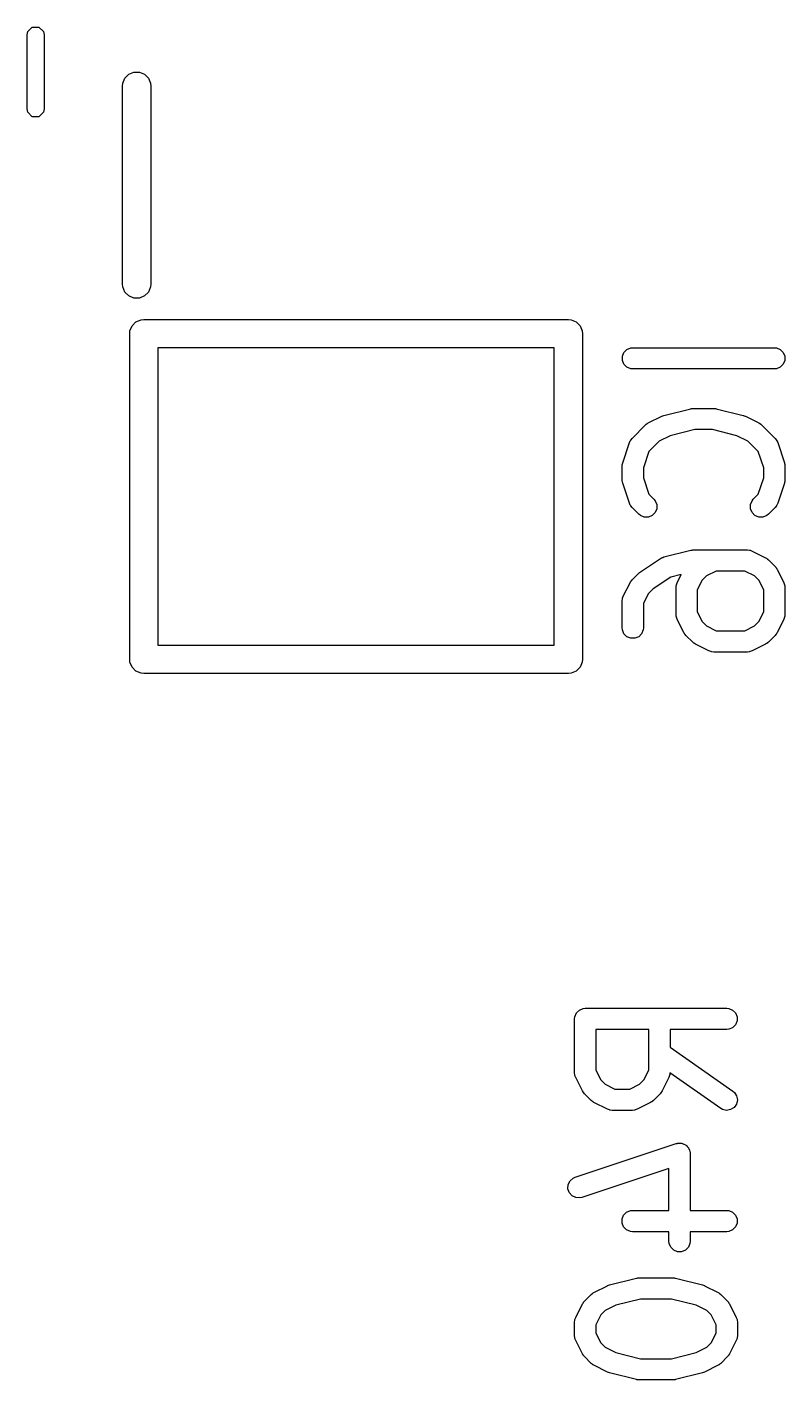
# Model space of a CAD drawing. Header units: inches. Extents: x 1.47 to 5.17, y -6.85 to -1.2.
# Drawn here: x 1.6998 to 1.9106, y -5.3245 to -4.9482 of the extents above; entities that cross this region are included whole.
import ezdxf

# ---------------------------------------------------------------- set-up
doc = ezdxf.new("R2010")
doc.units = ezdxf.units.IN
doc.header["$MEASUREMENT"] = 0
doc.layers.add('B.Silkscreen', color=31, linetype='CONTINUOUS', true_color=0xe8b2a7)

msp = doc.modelspace()

# ---------------------------------------------------------------- linework, layer by layer
at = {"layer": 'B.Silkscreen', "linetype": 'CONTINUOUS'}
for p, q in [((1.69998, -4.94944), (1.70126, -4.94816)), ((1.70126, -4.94816), (1.70307, -4.94816)), ((1.70307, -4.94816), (1.70435, -4.94944)), ((1.6998, -4.95034), (1.69998, -4.94944)), ((1.6998, -4.97092), (1.6998, -4.95034)), ((1.70435, -4.94944), (1.70453, -4.95034)), ((1.70453, -4.95034), (1.70453, -4.97092)), ((1.72645, -4.9638), (1.72704, -4.96238)), ((1.72704, -4.96238), (1.72813, -4.96129)), ((1.72813, -4.96129), (1.72955, -4.96071)), ((1.72955, -4.96071), (1.73108, -4.96071)), ((1.73108, -4.96071), (1.7325, -4.96129)), ((1.7325, -4.96129), (1.73359, -4.96238)), ((1.73359, -4.96238), (1.73418, -4.9638)), ((1.72638, -4.96457), (1.72645, -4.9638)), ((1.72638, -5.01969), (1.72638, -4.96457)), ((1.73418, -4.9638), (1.73425, -4.96457)), ((1.73425, -4.96457), (1.73425, -5.01969)), ((1.69998, -4.97182), (1.6998, -4.97092)), ((1.70453, -4.97092), (1.70435, -4.97182)), ((1.70126, -4.9731), (1.69998, -4.97182)), ((1.70307, -4.9731), (1.70126, -4.9731)), ((1.70435, -4.97182), (1.70307, -4.9731)), ((1.72645, -5.02045), (1.72638, -5.01969)), ((1.73425, -5.01969), (1.73418, -5.02045)), ((1.72704, -5.02187), (1.72645, -5.02045)), ((1.72813, -5.02296), (1.72704, -5.02187)), ((1.72955, -5.02355), (1.72813, -5.02296)), ((1.73108, -5.02355), (1.72955, -5.02355)), ((1.7325, -5.02296), (1.73108, -5.02355)), ((1.73359, -5.02187), (1.7325, -5.02296)), ((1.73418, -5.02045), (1.73359, -5.02187)), ((1.72842, -5.0327), (1.72901, -5.03128)), ((1.72901, -5.03128), (1.7301, -5.03019)), ((1.7301, -5.03019), (1.73152, -5.0296)), ((1.73152, -5.0296), (1.73228, -5.02953)), ((1.73228, -5.02953), (1.85039, -5.02953)), ((1.85039, -5.02953), (1.85116, -5.0296)), ((1.85116, -5.0296), (1.85258, -5.03019)), ((1.85258, -5.03019), (1.85367, -5.03128)), ((1.85367, -5.03128), (1.85426, -5.0327)), ((1.72835, -5.03346), (1.72842, -5.0327)), ((1.72835, -5.12402), (1.72835, -5.03346)), ((1.85426, -5.0327), (1.85433, -5.03346)), ((1.85433, -5.03346), (1.85433, -5.12402)), ((1.73622, -5.0374), (1.73622, -5.12008)), ((1.84646, -5.0374), (1.73622, -5.0374)), ((1.84646, -5.12008), (1.84646, -5.0374)), ((1.8654, -5.03973), (1.86584, -5.03867)), ((1.86584, -5.03867), (1.86666, -5.03785)), ((1.86666, -5.03785), (1.86772, -5.03741)), ((1.86772, -5.03741), (1.8683, -5.03735)), ((1.8683, -5.03735), (1.90767, -5.03735)), ((1.90767, -5.03735), (1.90825, -5.03741)), ((1.90825, -5.03741), (1.90931, -5.03785)), ((1.90931, -5.03785), (1.91013, -5.03867)), ((1.91013, -5.03867), (1.91057, -5.03973)), ((1.8654, -5.04088), (1.8654, -5.03973)), ((1.86584, -5.04195), (1.8654, -5.04088)), ((1.86666, -5.04276), (1.86584, -5.04195)), ((1.91013, -5.04195), (1.90931, -5.04276)), ((1.91057, -5.04088), (1.91013, -5.04195)), ((1.91057, -5.03973), (1.91057, -5.04088)), ((1.86772, -5.0432), (1.86666, -5.04276)), ((1.8683, -5.04326), (1.86772, -5.0432)), ((1.90767, -5.04326), (1.8683, -5.04326)), ((1.90825, -5.0432), (1.90767, -5.04326)), ((1.90931, -5.04276), (1.90825, -5.0432)), ((1.8726, -5.05829), (1.87635, -5.05641)), ((1.87635, -5.05641), (1.8764, -5.0564)), ((1.8764, -5.0564), (1.87641, -5.05639)), ((1.87641, -5.05639), (1.87665, -5.0563)), ((1.87665, -5.0563), (1.87689, -5.05621)), ((1.87689, -5.05621), (1.87692, -5.05621)), ((1.87692, -5.05621), (1.87696, -5.05619)), ((1.87696, -5.05619), (1.88446, -5.05432)), ((1.88446, -5.05432), (1.88456, -5.0543)), ((1.88456, -5.0543), (1.8846, -5.05428)), ((1.8846, -5.05428), (1.88481, -5.05426)), ((1.88481, -5.05426), (1.88503, -5.05423)), ((1.88503, -5.05423), (1.88507, -5.05424)), ((1.88507, -5.05424), (1.88517, -5.05423)), ((1.88517, -5.05423), (1.8908, -5.05423)), ((1.8908, -5.05423), (1.8909, -5.05424)), ((1.8909, -5.05424), (1.89094, -5.05423)), ((1.89094, -5.05423), (1.89116, -5.05426)), ((1.89116, -5.05426), (1.89137, -5.05428)), ((1.89137, -5.05428), (1.89141, -5.0543)), ((1.89141, -5.0543), (1.89151, -5.05432)), ((1.89151, -5.05432), (1.89901, -5.05619)), ((1.89901, -5.05619), (1.89905, -5.05621)), ((1.89905, -5.05621), (1.89908, -5.05621)), ((1.89908, -5.05621), (1.89932, -5.0563)), ((1.89932, -5.0563), (1.89956, -5.05639)), ((1.89956, -5.05639), (1.89957, -5.0564)), ((1.89957, -5.0564), (1.89962, -5.05641)), ((1.89962, -5.05641), (1.90337, -5.05829)), ((1.86809, -5.06259), (1.87184, -5.05884)), ((1.87184, -5.05884), (1.87206, -5.05866)), ((1.87206, -5.05866), (1.87211, -5.0586)), ((1.87211, -5.0586), (1.8722, -5.05854)), ((1.8722, -5.05854), (1.87228, -5.05847)), ((1.87228, -5.05847), (1.87236, -5.05844)), ((1.87236, -5.05844), (1.8726, -5.05829)), ((1.88554, -5.06013), (1.8787, -5.06184)), ((1.89043, -5.06013), (1.88554, -5.06013)), ((1.89727, -5.06184), (1.89043, -5.06013)), ((1.90337, -5.05829), (1.90361, -5.05844)), ((1.90361, -5.05844), (1.90369, -5.05847)), ((1.90369, -5.05847), (1.90377, -5.05854)), ((1.90377, -5.05854), (1.90386, -5.0586)), ((1.90386, -5.0586), (1.90391, -5.05866)), ((1.90391, -5.05866), (1.90413, -5.05884)), ((1.90413, -5.05884), (1.90788, -5.06259)), ((1.8655, -5.06937), (1.86737, -5.06375)), ((1.86737, -5.06375), (1.86761, -5.06322)), ((1.86761, -5.06322), (1.86768, -5.06314)), ((1.86768, -5.06314), (1.86772, -5.06304)), ((1.86772, -5.06304), (1.86809, -5.06259)), ((1.87567, -5.06336), (1.87276, -5.06627)), ((1.8787, -5.06184), (1.87567, -5.06336)), ((1.9003, -5.06336), (1.89727, -5.06184)), ((1.90321, -5.06627), (1.9003, -5.06336)), ((1.90788, -5.06259), (1.90825, -5.06304)), ((1.90825, -5.06304), (1.90829, -5.06314)), ((1.90829, -5.06314), (1.90836, -5.06322)), ((1.90836, -5.06322), (1.9086, -5.06375)), ((1.9086, -5.06375), (1.91047, -5.06937)), ((1.87276, -5.06627), (1.87125, -5.07078)), ((1.90472, -5.07078), (1.90321, -5.06627)), ((1.86535, -5.0703), (1.86538, -5.07001)), ((1.86535, -5.07405), (1.86535, -5.0703)), ((1.86537, -5.06993), (1.86539, -5.06983)), ((1.86538, -5.07001), (1.86537, -5.06993)), ((1.86539, -5.06983), (1.8654, -5.06973)), ((1.8654, -5.06973), (1.86543, -5.06966)), ((1.86543, -5.06966), (1.8655, -5.06937)), ((1.87125, -5.07078), (1.87125, -5.07357)), ((1.90472, -5.07357), (1.90472, -5.07078)), ((1.91047, -5.06937), (1.91054, -5.06966)), ((1.91054, -5.06966), (1.91057, -5.06973)), ((1.91057, -5.06973), (1.91058, -5.06983)), ((1.91058, -5.06983), (1.9106, -5.06993)), ((1.9106, -5.06993), (1.91059, -5.07001)), ((1.91059, -5.07001), (1.91062, -5.0703)), ((1.91062, -5.0703), (1.91062, -5.07405)), ((1.86538, -5.07434), (1.86535, -5.07405)), ((1.86537, -5.07442), (1.86538, -5.07434)), ((1.86539, -5.07452), (1.86537, -5.07442)), ((1.8654, -5.07463), (1.86539, -5.07452)), ((1.86543, -5.0747), (1.8654, -5.07463)), ((1.8655, -5.07499), (1.86543, -5.0747)), ((1.86737, -5.08061), (1.8655, -5.07499)), ((1.87125, -5.07357), (1.87276, -5.07808)), ((1.90321, -5.07808), (1.90472, -5.07357)), ((1.91047, -5.07499), (1.9086, -5.08061)), ((1.91054, -5.0747), (1.91047, -5.07499)), ((1.91057, -5.07463), (1.91054, -5.0747)), ((1.91058, -5.07452), (1.91057, -5.07463)), ((1.9106, -5.07442), (1.91058, -5.07452)), ((1.91062, -5.07405), (1.91059, -5.07434)), ((1.91059, -5.07434), (1.9106, -5.07442)), ((1.87276, -5.07808), (1.87414, -5.07946)), ((1.87414, -5.07946), (1.8745, -5.07991)), ((1.8745, -5.07991), (1.87495, -5.08098)), ((1.90102, -5.08098), (1.90147, -5.07991)), ((1.90147, -5.07991), (1.90183, -5.07946)), ((1.90183, -5.07946), (1.90321, -5.07808)), ((1.86761, -5.08114), (1.86737, -5.08061)), ((1.86768, -5.08122), (1.86761, -5.08114)), ((1.86772, -5.08132), (1.86768, -5.08122)), ((1.86809, -5.08177), (1.86772, -5.08132)), ((1.86996, -5.08364), (1.86809, -5.08177)), ((1.87041, -5.08401), (1.86996, -5.08364)), ((1.87147, -5.08445), (1.87041, -5.08401)), ((1.87369, -5.08401), (1.87263, -5.08445)), ((1.8745, -5.08319), (1.87369, -5.08401)), ((1.87495, -5.08213), (1.8745, -5.08319)), ((1.87495, -5.08098), (1.87495, -5.08213)), ((1.90102, -5.08213), (1.90102, -5.08098)), ((1.90147, -5.08319), (1.90102, -5.08213)), ((1.90228, -5.08401), (1.90147, -5.08319)), ((1.90334, -5.08445), (1.90228, -5.08401)), ((1.90556, -5.08401), (1.9045, -5.08445)), ((1.90601, -5.08364), (1.90556, -5.08401)), ((1.90788, -5.08177), (1.90601, -5.08364)), ((1.90825, -5.08132), (1.90788, -5.08177)), ((1.90829, -5.08122), (1.90825, -5.08132)), ((1.90836, -5.08114), (1.90829, -5.08122)), ((1.9086, -5.08061), (1.90836, -5.08114)), ((1.87263, -5.08445), (1.87147, -5.08445)), ((1.9045, -5.08445), (1.90334, -5.08445)), ((1.87696, -5.09556), (1.88446, -5.09369)), ((1.88446, -5.09369), (1.88456, -5.09367)), ((1.88456, -5.09367), (1.8846, -5.09365)), ((1.8846, -5.09365), (1.88481, -5.09363)), ((1.88481, -5.09363), (1.88503, -5.0936)), ((1.88503, -5.0936), (1.88507, -5.09361)), ((1.88507, -5.09361), (1.88517, -5.0936)), ((1.88517, -5.0936), (1.90017, -5.0936)), ((1.90017, -5.0936), (1.90075, -5.09365)), ((1.90075, -5.09365), (1.90084, -5.0937)), ((1.90084, -5.0937), (1.90095, -5.0937)), ((1.90095, -5.0937), (1.90149, -5.09391)), ((1.90149, -5.09391), (1.90524, -5.09578)), ((1.87041, -5.09972), (1.87604, -5.09597)), ((1.87604, -5.09597), (1.87635, -5.0958)), ((1.87635, -5.0958), (1.87641, -5.09576)), ((1.87641, -5.09576), (1.87648, -5.09573)), ((1.87648, -5.09573), (1.87655, -5.0957)), ((1.87655, -5.0957), (1.87662, -5.09568)), ((1.87662, -5.09568), (1.87696, -5.09556)), ((1.90524, -5.09578), (1.90549, -5.09594)), ((1.90549, -5.09594), (1.90556, -5.09597)), ((1.90556, -5.09597), (1.90564, -5.09604)), ((1.90564, -5.09604), (1.90573, -5.09609)), ((1.90573, -5.09609), (1.90578, -5.09615)), ((1.90578, -5.09615), (1.90601, -5.09634)), ((1.90601, -5.09634), (1.90788, -5.09821)), ((1.90788, -5.09821), (1.90807, -5.09844)), ((1.90807, -5.09844), (1.90813, -5.09849)), ((1.90813, -5.09849), (1.90818, -5.09858)), ((1.90818, -5.09858), (1.90825, -5.09866)), ((1.90825, -5.09866), (1.90828, -5.09873)), ((1.90828, -5.09873), (1.90844, -5.09898)), ((1.90844, -5.09898), (1.91031, -5.10273)), ((1.86566, -5.10648), (1.86753, -5.10273)), ((1.86753, -5.10273), (1.86769, -5.10248)), ((1.86769, -5.10248), (1.86772, -5.10241)), ((1.86772, -5.10241), (1.86779, -5.10233)), ((1.86779, -5.10233), (1.86784, -5.10224)), ((1.86784, -5.10224), (1.8679, -5.10219)), ((1.8679, -5.10219), (1.86809, -5.10196)), ((1.86809, -5.10196), (1.86996, -5.10009)), ((1.86996, -5.10008), (1.87019, -5.0999)), ((1.86996, -5.10009), (1.86996, -5.10008)), ((1.86996, -5.10009), (1.86996, -5.10009)), ((1.87019, -5.0999), (1.87041, -5.09972)), ((1.87041, -5.09972), (1.87041, -5.09972)), ((1.87041, -5.09972), (1.87041, -5.09972)), ((1.87889, -5.10117), (1.87393, -5.10447)), ((1.8818, -5.10044), (1.87889, -5.10117)), ((1.88045, -5.10327), (1.88066, -5.10273)), ((1.88066, -5.10273), (1.8818, -5.10044)), ((1.8876, -5.10205), (1.88625, -5.10475)), ((1.8888, -5.10085), (1.8876, -5.10205)), ((1.89149, -5.0995), (1.8888, -5.10085)), ((1.89947, -5.0995), (1.89149, -5.0995)), ((1.90217, -5.10085), (1.89947, -5.0995)), ((1.90337, -5.10205), (1.90217, -5.10085)), ((1.90472, -5.10475), (1.90337, -5.10205)), ((1.91031, -5.10273), (1.91052, -5.10327)), ((1.86545, -5.10702), (1.86566, -5.10648)), ((1.8726, -5.1058), (1.87125, -5.1085)), ((1.87393, -5.10447), (1.8726, -5.1058)), ((1.88035, -5.10405), (1.8804, -5.10347)), ((1.88035, -5.11155), (1.88035, -5.10405)), ((1.8804, -5.10347), (1.88044, -5.10338)), ((1.88044, -5.10338), (1.88045, -5.10327)), ((1.88625, -5.10475), (1.88625, -5.11085)), ((1.90472, -5.11085), (1.90472, -5.10475)), ((1.91052, -5.10327), (1.91053, -5.10338)), ((1.91053, -5.10338), (1.91057, -5.10347)), ((1.91057, -5.10347), (1.91062, -5.10405)), ((1.91062, -5.10405), (1.91062, -5.11155)), ((1.86535, -5.1078), (1.8654, -5.10722)), ((1.86535, -5.1153), (1.86535, -5.1078)), ((1.8654, -5.10722), (1.86544, -5.10712)), ((1.86544, -5.10712), (1.86545, -5.10702)), ((1.87125, -5.1085), (1.87125, -5.1153)), ((1.8804, -5.11212), (1.88035, -5.11155)), ((1.88044, -5.11222), (1.8804, -5.11212)), ((1.88045, -5.11233), (1.88044, -5.11222)), ((1.88066, -5.11287), (1.88045, -5.11233)), ((1.88253, -5.11662), (1.88066, -5.11287)), ((1.88625, -5.11085), (1.8876, -5.11355)), ((1.8876, -5.11355), (1.8888, -5.11475)), ((1.90217, -5.11475), (1.90337, -5.11355)), ((1.90337, -5.11355), (1.90472, -5.11085)), ((1.91031, -5.11287), (1.90844, -5.11662)), ((1.91052, -5.11233), (1.91031, -5.11287)), ((1.91053, -5.11222), (1.91052, -5.11233)), ((1.91057, -5.11212), (1.91053, -5.11222)), ((1.91062, -5.11155), (1.91057, -5.11212)), ((1.8654, -5.11587), (1.86535, -5.1153)), ((1.86584, -5.11694), (1.8654, -5.11587)), ((1.86666, -5.11775), (1.86584, -5.11694)), ((1.86772, -5.11819), (1.86666, -5.11775)), ((1.86994, -5.11775), (1.86888, -5.11819)), ((1.87076, -5.11694), (1.86994, -5.11775)), ((1.8712, -5.11587), (1.87076, -5.11694)), ((1.87125, -5.1153), (1.8712, -5.11587)), ((1.88269, -5.11687), (1.88253, -5.11662)), ((1.88272, -5.11694), (1.88269, -5.11687)), ((1.88278, -5.11702), (1.88272, -5.11694)), ((1.88284, -5.11711), (1.88278, -5.11702)), ((1.8829, -5.11716), (1.88284, -5.11711)), ((1.88308, -5.11739), (1.8829, -5.11716)), ((1.88496, -5.11926), (1.88308, -5.11739)), ((1.8888, -5.11475), (1.89149, -5.11609)), ((1.89149, -5.11609), (1.89947, -5.11609)), ((1.89947, -5.11609), (1.90217, -5.11475)), ((1.90788, -5.11739), (1.90601, -5.11926)), ((1.90807, -5.11716), (1.90788, -5.11739)), ((1.90813, -5.11711), (1.90807, -5.11716)), ((1.90818, -5.11702), (1.90813, -5.11711)), ((1.90825, -5.11694), (1.90818, -5.11702)), ((1.90828, -5.11687), (1.90825, -5.11694)), ((1.90844, -5.11662), (1.90828, -5.11687)), ((1.73622, -5.12008), (1.84646, -5.12008)), ((1.86888, -5.11819), (1.86772, -5.11819)), ((1.88519, -5.11945), (1.88496, -5.11926)), ((1.88524, -5.11951), (1.88519, -5.11945)), ((1.88533, -5.11956), (1.88524, -5.11951)), ((1.88541, -5.11963), (1.88533, -5.11956)), ((1.88548, -5.11966), (1.88541, -5.11963)), ((1.88573, -5.11981), (1.88548, -5.11966)), ((1.88948, -5.12169), (1.88573, -5.11981)), ((1.89002, -5.1219), (1.88948, -5.12169)), ((1.90149, -5.12169), (1.90095, -5.1219)), ((1.90524, -5.11981), (1.90149, -5.12169)), ((1.90549, -5.11966), (1.90524, -5.11981)), ((1.90556, -5.11963), (1.90549, -5.11966)), ((1.90564, -5.11956), (1.90556, -5.11963)), ((1.90573, -5.11951), (1.90564, -5.11956)), ((1.90578, -5.11945), (1.90573, -5.11951)), ((1.90601, -5.11926), (1.90578, -5.11945)), ((1.72842, -5.12478), (1.72835, -5.12402)), ((1.72901, -5.1262), (1.72842, -5.12478)), ((1.85426, -5.12478), (1.85367, -5.1262)), ((1.85433, -5.12402), (1.85426, -5.12478)), ((1.89012, -5.1219), (1.89002, -5.1219)), ((1.89022, -5.12194), (1.89012, -5.1219)), ((1.8908, -5.122), (1.89022, -5.12194)), ((1.90017, -5.122), (1.8908, -5.122)), ((1.90075, -5.12194), (1.90017, -5.122)), ((1.90084, -5.1219), (1.90075, -5.12194)), ((1.90095, -5.1219), (1.90084, -5.1219)), ((1.7301, -5.12729), (1.72901, -5.1262)), ((1.73152, -5.12788), (1.7301, -5.12729)), ((1.73228, -5.12795), (1.73152, -5.12788)), ((1.85039, -5.12795), (1.73228, -5.12795)), ((1.85116, -5.12788), (1.85039, -5.12795)), ((1.85258, -5.12729), (1.85116, -5.12788)), ((1.85367, -5.1262), (1.85258, -5.12729)), ((1.85218, -5.22347), (1.85262, -5.2224)), ((1.85262, -5.2224), (1.85343, -5.22159)), ((1.85343, -5.22159), (1.8545, -5.22115)), ((1.8545, -5.22115), (1.85507, -5.22109)), ((1.85507, -5.22109), (1.89444, -5.22109)), ((1.89444, -5.22109), (1.89502, -5.22115)), ((1.89502, -5.22115), (1.89608, -5.22159)), ((1.89608, -5.22159), (1.8969, -5.2224)), ((1.8969, -5.2224), (1.89734, -5.22347)), ((1.85212, -5.22404), (1.85218, -5.22347)), ((1.85212, -5.23904), (1.85212, -5.22404)), ((1.87274, -5.227), (1.85802, -5.227)), ((1.85802, -5.227), (1.85802, -5.23834)), ((1.87274, -5.23834), (1.87274, -5.227)), ((1.89444, -5.227), (1.87865, -5.227)), ((1.87865, -5.227), (1.87865, -5.23188)), ((1.89502, -5.22694), (1.89444, -5.227)), ((1.89608, -5.2265), (1.89502, -5.22694)), ((1.8969, -5.22568), (1.89608, -5.2265)), ((1.89734, -5.22462), (1.8969, -5.22568)), ((1.89734, -5.22347), (1.89734, -5.22462)), ((1.87865, -5.23188), (1.89613, -5.24412)), ((1.85802, -5.23834), (1.85937, -5.24104)), ((1.87139, -5.24104), (1.87274, -5.23834)), ((1.85218, -5.23962), (1.85212, -5.23904)), ((1.85222, -5.23972), (1.85218, -5.23962)), ((1.85222, -5.23982), (1.85222, -5.23972)), ((1.85243, -5.24036), (1.85222, -5.23982)), ((1.85431, -5.24411), (1.85243, -5.24036)), ((1.85937, -5.24104), (1.86057, -5.24224)), ((1.8702, -5.24224), (1.87139, -5.24104)), ((1.87834, -5.24036), (1.87646, -5.24411)), ((1.87854, -5.23982), (1.87834, -5.24036)), ((1.87855, -5.23972), (1.87854, -5.23982)), ((1.87859, -5.23962), (1.87855, -5.23972)), ((1.87864, -5.23909), (1.87859, -5.23962)), ((1.89275, -5.24896), (1.87864, -5.23909)), ((1.85446, -5.24436), (1.85431, -5.24411)), ((1.85449, -5.24443), (1.85446, -5.24436)), ((1.85456, -5.24451), (1.85449, -5.24443)), ((1.85461, -5.2446), (1.85456, -5.24451)), ((1.85467, -5.24465), (1.85461, -5.2446)), ((1.85486, -5.24488), (1.85467, -5.24465)), ((1.85673, -5.24675), (1.85486, -5.24488)), ((1.86057, -5.24224), (1.86327, -5.24359)), ((1.86327, -5.24359), (1.8675, -5.24359)), ((1.8675, -5.24359), (1.8702, -5.24224)), ((1.87591, -5.24488), (1.87403, -5.24675)), ((1.87609, -5.24465), (1.87591, -5.24488)), ((1.87615, -5.2446), (1.87609, -5.24465)), ((1.87621, -5.24451), (1.87615, -5.2446)), ((1.87627, -5.24443), (1.87621, -5.24451)), ((1.8763, -5.24436), (1.87627, -5.24443)), ((1.87646, -5.24411), (1.8763, -5.24436)), ((1.89613, -5.24412), (1.89657, -5.2445)), ((1.89657, -5.2445), (1.89719, -5.24547)), ((1.89719, -5.24547), (1.89739, -5.2466)), ((1.85696, -5.24694), (1.85673, -5.24675)), ((1.85701, -5.247), (1.85696, -5.24694)), ((1.8571, -5.24705), (1.85701, -5.247)), ((1.85718, -5.24712), (1.8571, -5.24705)), ((1.85725, -5.24715), (1.85718, -5.24712)), ((1.8575, -5.24731), (1.85725, -5.24715)), ((1.86125, -5.24918), (1.8575, -5.24731)), ((1.86179, -5.24939), (1.86125, -5.24918)), ((1.8619, -5.2494), (1.86179, -5.24939)), ((1.86199, -5.24944), (1.8619, -5.2494)), ((1.86257, -5.24949), (1.86199, -5.24944)), ((1.86819, -5.24949), (1.86257, -5.24949)), ((1.86877, -5.24944), (1.86819, -5.24949)), ((1.86887, -5.2494), (1.86877, -5.24944)), ((1.86897, -5.24939), (1.86887, -5.2494)), ((1.86952, -5.24918), (1.86897, -5.24939)), ((1.87326, -5.24731), (1.86952, -5.24918)), ((1.87351, -5.24715), (1.87326, -5.24731)), ((1.87358, -5.24712), (1.87351, -5.24715)), ((1.87367, -5.24705), (1.87358, -5.24712)), ((1.87375, -5.247), (1.87367, -5.24705)), ((1.87381, -5.24694), (1.87375, -5.247)), ((1.87403, -5.24675), (1.87381, -5.24694)), ((1.89325, -5.24924), (1.89275, -5.24896)), ((1.89438, -5.24949), (1.89325, -5.24924)), ((1.89551, -5.24929), (1.89438, -5.24949)), ((1.89648, -5.24867), (1.89551, -5.24929)), ((1.89714, -5.24773), (1.89648, -5.24867)), ((1.89739, -5.2466), (1.89714, -5.24773)), ((1.85226, -5.26811), (1.88038, -5.25874)), ((1.88038, -5.25874), (1.88067, -5.25867)), ((1.88067, -5.25867), (1.88074, -5.25864)), ((1.88074, -5.25864), (1.8808, -5.25864)), ((1.8808, -5.25864), (1.88095, -5.25861)), ((1.88095, -5.25861), (1.88142, -5.25864)), ((1.88142, -5.25864), (1.88189, -5.25864)), ((1.88189, -5.25864), (1.88199, -5.25868)), ((1.88199, -5.25868), (1.8821, -5.25869)), ((1.8821, -5.25869), (1.88252, -5.2589)), ((1.88252, -5.2589), (1.88296, -5.25908)), ((1.88296, -5.25908), (1.88303, -5.25916)), ((1.88303, -5.25916), (1.88313, -5.25921)), ((1.88313, -5.25921), (1.88344, -5.25956)), ((1.88344, -5.25956), (1.88377, -5.2599)), ((1.88377, -5.2599), (1.88381, -5.26)), ((1.88381, -5.26), (1.88388, -5.26008)), ((1.88388, -5.26008), (1.88403, -5.26053)), ((1.88403, -5.26053), (1.88421, -5.26096)), ((1.88421, -5.26096), (1.88423, -5.26111)), ((1.88423, -5.26111), (1.88425, -5.26117)), ((1.88425, -5.26117), (1.88424, -5.26125)), ((1.88424, -5.26125), (1.88427, -5.26154)), ((1.88427, -5.26154), (1.88427, -5.27733)), ((1.85086, -5.2691), (1.85173, -5.26835)), ((1.85173, -5.26835), (1.85226, -5.26811)), ((1.87837, -5.26564), (1.85413, -5.27371)), ((1.87837, -5.27733), (1.87837, -5.26564)), ((1.85027, -5.27128), (1.85035, -5.27013)), ((1.85063, -5.27238), (1.85027, -5.27128)), ((1.85035, -5.27013), (1.85086, -5.2691)), ((1.85139, -5.27325), (1.85063, -5.27238)), ((1.85242, -5.27376), (1.85139, -5.27325)), ((1.85357, -5.27384), (1.85242, -5.27376)), ((1.85413, -5.27371), (1.85357, -5.27384)), ((1.8653, -5.27971), (1.86574, -5.27865)), ((1.8653, -5.28086), (1.8653, -5.27971)), ((1.86574, -5.27865), (1.86655, -5.27783)), ((1.86655, -5.27783), (1.86762, -5.27739)), ((1.86762, -5.27739), (1.86819, -5.27733)), ((1.86819, -5.27733), (1.87837, -5.27733)), ((1.88427, -5.27733), (1.89444, -5.27733)), ((1.89444, -5.27733), (1.89502, -5.27739)), ((1.89502, -5.27739), (1.89608, -5.27783)), ((1.89608, -5.27783), (1.8969, -5.27865)), ((1.8969, -5.27865), (1.89734, -5.27971)), ((1.89734, -5.27971), (1.89734, -5.28086)), ((1.86574, -5.28193), (1.8653, -5.28086)), ((1.86655, -5.28274), (1.86574, -5.28193)), ((1.86762, -5.28318), (1.86655, -5.28274)), ((1.86819, -5.28324), (1.86762, -5.28318)), ((1.87837, -5.28324), (1.86819, -5.28324)), ((1.87837, -5.28591), (1.87837, -5.28324)), ((1.89444, -5.28324), (1.88427, -5.28324)), ((1.88427, -5.28324), (1.88427, -5.28591)), ((1.89502, -5.28318), (1.89444, -5.28324)), ((1.89608, -5.28274), (1.89502, -5.28318)), ((1.8969, -5.28193), (1.89608, -5.28274)), ((1.89734, -5.28086), (1.8969, -5.28193)), ((1.87842, -5.28649), (1.87837, -5.28591)), ((1.87886, -5.28755), (1.87842, -5.28649)), ((1.88421, -5.28649), (1.88377, -5.28755)), ((1.88427, -5.28591), (1.88421, -5.28649)), ((1.87968, -5.28837), (1.87886, -5.28755)), ((1.88074, -5.28881), (1.87968, -5.28837)), ((1.88189, -5.28881), (1.88074, -5.28881)), ((1.88296, -5.28837), (1.88189, -5.28881)), ((1.88377, -5.28755), (1.88296, -5.28837)), ((1.8575, -5.30014), (1.86125, -5.29827)), ((1.86125, -5.29827), (1.86129, -5.29825)), ((1.86129, -5.29825), (1.86131, -5.29824)), ((1.86131, -5.29824), (1.86155, -5.29815)), ((1.86155, -5.29815), (1.86179, -5.29806)), ((1.86179, -5.29806), (1.86181, -5.29806)), ((1.86181, -5.29806), (1.86185, -5.29804)), ((1.86185, -5.29804), (1.86935, -5.29617)), ((1.86935, -5.29617), (1.86945, -5.29616)), ((1.86945, -5.29616), (1.86949, -5.29614)), ((1.86949, -5.29614), (1.86971, -5.29612)), ((1.86971, -5.29612), (1.86993, -5.29609)), ((1.86993, -5.29609), (1.86997, -5.29609)), ((1.86997, -5.29609), (1.87007, -5.29608)), ((1.87007, -5.29608), (1.87944, -5.29608)), ((1.87944, -5.29608), (1.87954, -5.29609)), ((1.87954, -5.29609), (1.87959, -5.29609)), ((1.87959, -5.29609), (1.8798, -5.29612)), ((1.8798, -5.29612), (1.88002, -5.29614)), ((1.88002, -5.29614), (1.88006, -5.29616)), ((1.88006, -5.29616), (1.88016, -5.29617)), ((1.88016, -5.29617), (1.88766, -5.29804)), ((1.88766, -5.29804), (1.8877, -5.29806)), ((1.8877, -5.29806), (1.88772, -5.29806)), ((1.88772, -5.29806), (1.88796, -5.29815)), ((1.88796, -5.29815), (1.8882, -5.29824)), ((1.8882, -5.29824), (1.88822, -5.29825)), ((1.88822, -5.29825), (1.88826, -5.29827)), ((1.88826, -5.29827), (1.89201, -5.30014)), ((1.85486, -5.30257), (1.85673, -5.3007)), ((1.85673, -5.3007), (1.85696, -5.30051)), ((1.85696, -5.30051), (1.85701, -5.30045)), ((1.85701, -5.30045), (1.8571, -5.3004)), ((1.8571, -5.3004), (1.85718, -5.30033)), ((1.85718, -5.30033), (1.85725, -5.3003)), ((1.85725, -5.3003), (1.8575, -5.30014)), ((1.87043, -5.30199), (1.8636, -5.3037)), ((1.87908, -5.30199), (1.87043, -5.30199)), ((1.88591, -5.3037), (1.87908, -5.30199)), ((1.89201, -5.30014), (1.89226, -5.3003)), ((1.89226, -5.3003), (1.89233, -5.30033)), ((1.89233, -5.30033), (1.89241, -5.3004)), ((1.89241, -5.3004), (1.8925, -5.30045)), ((1.8925, -5.30045), (1.89255, -5.30051)), ((1.89255, -5.30051), (1.89278, -5.3007)), ((1.89278, -5.3007), (1.89465, -5.30257)), ((1.85243, -5.30709), (1.85431, -5.30334)), ((1.85431, -5.30334), (1.85446, -5.30309)), ((1.85446, -5.30309), (1.85449, -5.30302)), ((1.85449, -5.30302), (1.85456, -5.30294)), ((1.85456, -5.30294), (1.85461, -5.30285)), ((1.85461, -5.30285), (1.85467, -5.3028)), ((1.85467, -5.3028), (1.85486, -5.30257)), ((1.86057, -5.30521), (1.85937, -5.30641)), ((1.8636, -5.3037), (1.86057, -5.30521)), ((1.88894, -5.30521), (1.88591, -5.3037)), ((1.89014, -5.30641), (1.88894, -5.30521)), ((1.89465, -5.30257), (1.89484, -5.3028)), ((1.89484, -5.3028), (1.8949, -5.30285)), ((1.8949, -5.30285), (1.89496, -5.30294)), ((1.89496, -5.30294), (1.89502, -5.30302)), ((1.89502, -5.30302), (1.89505, -5.30309)), ((1.89505, -5.30309), (1.89521, -5.30334)), ((1.89521, -5.30334), (1.89708, -5.30709)), ((1.85212, -5.30841), (1.85218, -5.30783)), ((1.85212, -5.31216), (1.85212, -5.30841)), ((1.85218, -5.30783), (1.85222, -5.30773)), ((1.85222, -5.30763), (1.85243, -5.30709)), ((1.85222, -5.30773), (1.85222, -5.30763)), ((1.85937, -5.30641), (1.85802, -5.30911)), ((1.85802, -5.30911), (1.85802, -5.31146)), ((1.89149, -5.30911), (1.89014, -5.30641)), ((1.89149, -5.31146), (1.89149, -5.30911)), ((1.89708, -5.30709), (1.89729, -5.30763)), ((1.89729, -5.30763), (1.8973, -5.30773)), ((1.8973, -5.30773), (1.89734, -5.30783)), ((1.89734, -5.30783), (1.89739, -5.30841)), ((1.89739, -5.30841), (1.89739, -5.31216)), ((1.85218, -5.31273), (1.85212, -5.31216)), ((1.85222, -5.31283), (1.85218, -5.31273)), ((1.85222, -5.31294), (1.85222, -5.31283)), ((1.85243, -5.31348), (1.85222, -5.31294)), ((1.85431, -5.31723), (1.85243, -5.31348)), ((1.85802, -5.31146), (1.85937, -5.31416)), ((1.89014, -5.31416), (1.89149, -5.31146)), ((1.89708, -5.31348), (1.89521, -5.31723)), ((1.89729, -5.31294), (1.89708, -5.31348)), ((1.8973, -5.31283), (1.89729, -5.31294)), ((1.89734, -5.31273), (1.8973, -5.31283)), ((1.89739, -5.31216), (1.89734, -5.31273)), ((1.85446, -5.31748), (1.85431, -5.31723)), ((1.85937, -5.31416), (1.86057, -5.31536)), ((1.86057, -5.31536), (1.8636, -5.31687)), ((1.8636, -5.31687), (1.87043, -5.31858)), ((1.87908, -5.31858), (1.88591, -5.31687)), ((1.88591, -5.31687), (1.88894, -5.31536)), ((1.88894, -5.31536), (1.89014, -5.31416)), ((1.89521, -5.31723), (1.89505, -5.31748)), ((1.85449, -5.31755), (1.85446, -5.31748)), ((1.85456, -5.31763), (1.85449, -5.31755)), ((1.85461, -5.31772), (1.85456, -5.31763)), ((1.85467, -5.31777), (1.85461, -5.31772)), ((1.85486, -5.318), (1.85467, -5.31777)), ((1.85673, -5.31987), (1.85486, -5.318)), ((1.85696, -5.32006), (1.85673, -5.31987)), ((1.85701, -5.32011), (1.85696, -5.32006)), ((1.8571, -5.32017), (1.85701, -5.32011)), ((1.85718, -5.32024), (1.8571, -5.32017)), ((1.85725, -5.32027), (1.85718, -5.32024)), ((1.8575, -5.32042), (1.85725, -5.32027)), ((1.86125, -5.3223), (1.8575, -5.32042)), ((1.87043, -5.31858), (1.87908, -5.31858)), ((1.89201, -5.32042), (1.88826, -5.3223)), ((1.89226, -5.32027), (1.89201, -5.32042)), ((1.89233, -5.32024), (1.89226, -5.32027)), ((1.89241, -5.32017), (1.89233, -5.32024)), ((1.8925, -5.32011), (1.89241, -5.32017)), ((1.89255, -5.32006), (1.8925, -5.32011)), ((1.89278, -5.31987), (1.89255, -5.32006)), ((1.89465, -5.318), (1.89278, -5.31987)), ((1.89484, -5.31777), (1.89465, -5.318)), ((1.8949, -5.31772), (1.89484, -5.31777)), ((1.89496, -5.31763), (1.8949, -5.31772)), ((1.89502, -5.31755), (1.89496, -5.31763)), ((1.89505, -5.31748), (1.89502, -5.31755)), ((1.86129, -5.32231), (1.86125, -5.3223)), ((1.86131, -5.32233), (1.86129, -5.32231)), ((1.86155, -5.32241), (1.86131, -5.32233)), ((1.86179, -5.3225), (1.86155, -5.32241)), ((1.86181, -5.32251), (1.86179, -5.3225)), ((1.86185, -5.32252), (1.86181, -5.32251)), ((1.86935, -5.3244), (1.86185, -5.32252)), ((1.86945, -5.32441), (1.86935, -5.3244)), ((1.86949, -5.32443), (1.86945, -5.32441)), ((1.86971, -5.32445), (1.86949, -5.32443)), ((1.86993, -5.32448), (1.86971, -5.32445)), ((1.86997, -5.32447), (1.86993, -5.32448)), ((1.87007, -5.32448), (1.86997, -5.32447)), ((1.87944, -5.32448), (1.87007, -5.32448)), ((1.87954, -5.32447), (1.87944, -5.32448)), ((1.87959, -5.32448), (1.87954, -5.32447)), ((1.8798, -5.32445), (1.87959, -5.32448)), ((1.88002, -5.32443), (1.8798, -5.32445)), ((1.88006, -5.32441), (1.88002, -5.32443)), ((1.88016, -5.3244), (1.88006, -5.32441)), ((1.88766, -5.32252), (1.88016, -5.3244)), ((1.8877, -5.32251), (1.88766, -5.32252)), ((1.88772, -5.3225), (1.8877, -5.32251)), ((1.88796, -5.32241), (1.88772, -5.3225)), ((1.8882, -5.32233), (1.88796, -5.32241)), ((1.88822, -5.32231), (1.8882, -5.32233)), ((1.88826, -5.3223), (1.88822, -5.32231))]:
    msp.add_line(p, q, dxfattribs=at)

doc.saveas('drawing.dxf')
